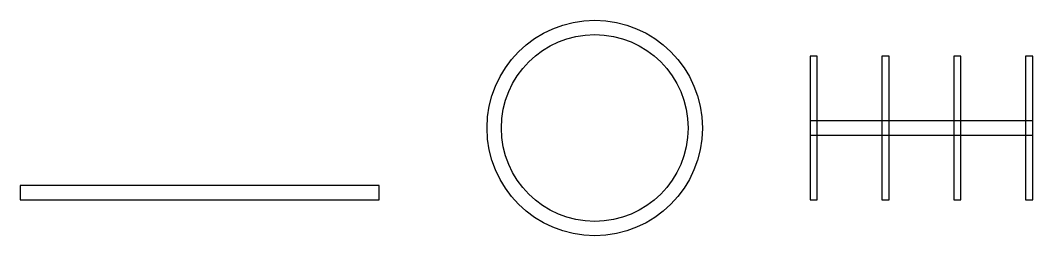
# Model space of a CAD drawing. Header units: metres. Extents: x 10 to 151, y 5 to 35.
import ezdxf

# ---------------------------------------------------------------- set-up
doc = ezdxf.new("R2010")
doc.units = ezdxf.units.M

msp = doc.modelspace()

# ---------------------------------------------------------------- linework, layer by layer
for points in [[(120, 10), (121, 10), (121, 30), (120, 30), (120, 10)], [(130, 10), (131, 10), (131, 30), (130, 30), (130, 10)], [(140, 10), (141, 10), (141, 30), (140, 30), (140, 10)], [(150, 10), (151, 10), (151, 30), (150, 30), (150, 10)], [(120, 19), (151, 19), (151, 21), (120, 21), (120, 19)], [(10, 10), (60, 10), (60, 12), (10, 12), (10, 10)]]:
    msp.add_lwpolyline(points)
for radius in [15, 13]:
    msp.add_circle((90, 20), radius)

doc.saveas('drawing.dxf')
